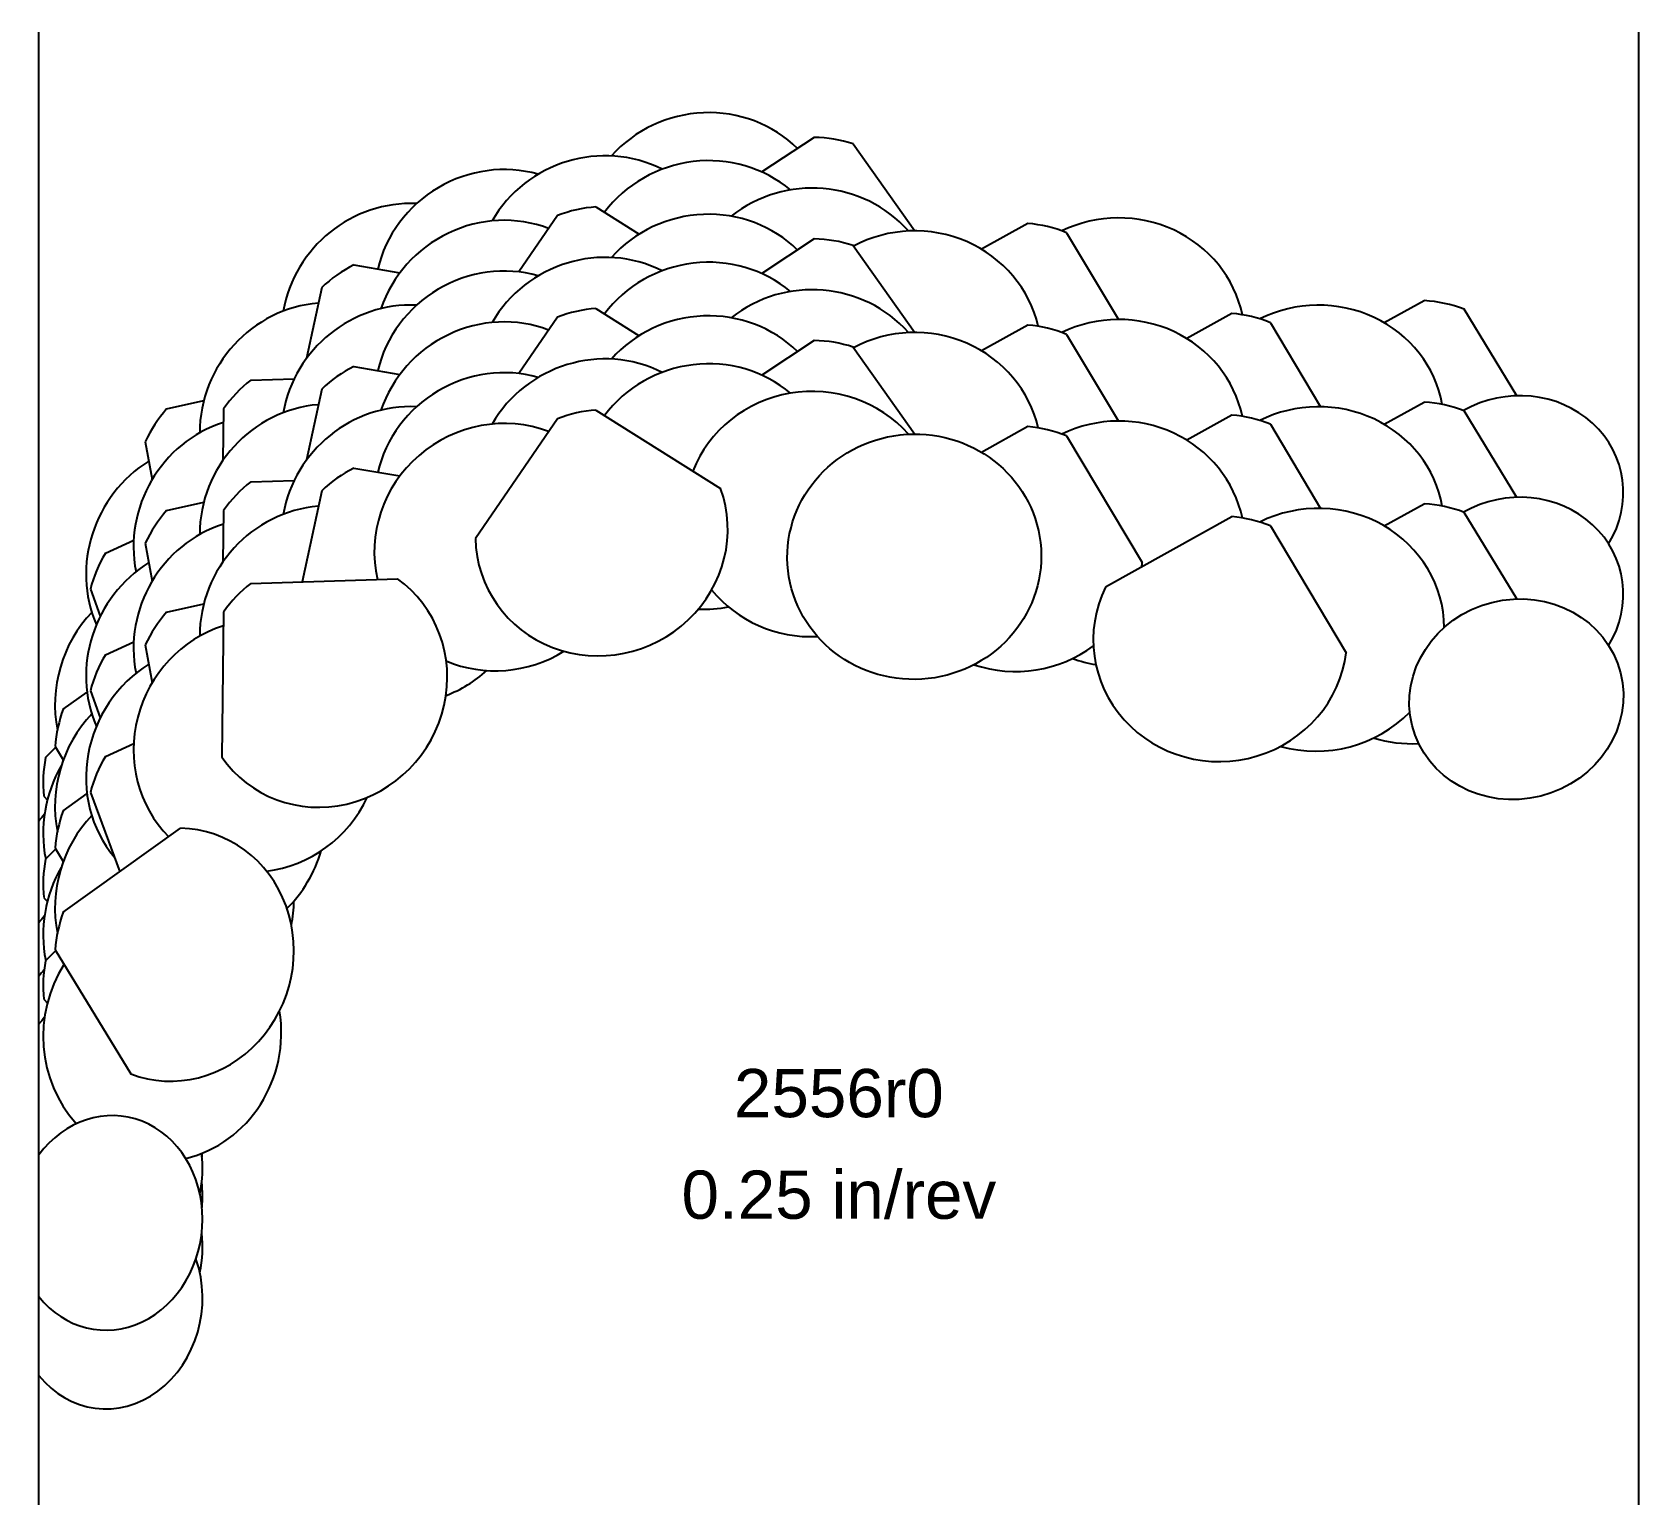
# Model space of a CAD drawing. Header units: inches. Extents: x -3.95 to 0, y -2.55 to 1.07.
import ezdxf
from ezdxf.enums import TextEntityAlignment as Align

# ---------------------------------------------------------------- set-up
doc = ezdxf.new("R2010")
doc.units = ezdxf.units.IN
doc.header["$MEASUREMENT"] = 0
for name, color, linetype, true_color in [('Blade_1', 30, 'Continuous', 0xff7f00), ('Blade_2', 7, 'Continuous', 0xcccc00), ('Blade_3', 7, 'Continuous', 0x00cc00), ('Blade_4', 7, 'Continuous', 0x00cccc), ('Blade_5', 7, 'Continuous', 0x0066cc), ('Blade_6', 190, 'Continuous', 0x7f00ff)]:
    doc.layers.add(name, color=color, linetype=linetype, true_color=true_color)
doc.layers.add('Gage_Line', color=7, linetype='Continuous')
doc.styles.get("Standard").update_dxf_attribs({"font": 'arial.ttf'})

msp = doc.modelspace()

# ---------------------------------------------------------------- linework, layer by layer
at = {"layer": 'Blade_1'}
for p, q in [((-2.5667, 0.641), (-2.4601, 0.574)), ((-2.6612, 0.6196), (-2.7563, 0.4809)), ((-2.6612, 0.3696), (-2.7563, 0.2309)), ((-2.5667, 0.391), (-2.4601, 0.324)), ((-1.0018, 0.3786), (-1.1125, 0.3169)), ((-0.9067, 0.3559), (-0.7831, 0.1491)), ((-3.4158, 0.2144), (-3.3091, 0.2178)), ((-3.4832, 0.144), (-3.4848, 0.0167)), ((-2.6612, 0.1196), (-2.8632, -0.1749)), ((-2.5667, 0.141), (-2.2599, -0.0519)), ((-1.0018, 0.1286), (-1.1125, 0.0669)), ((-0.9067, 0.1059), (-0.7831, -0.1009)), ((-3.4158, -0.0356), (-3.3091, -0.0322)), ((-3.4832, -0.106), (-3.4848, -0.2333)), ((-1.0018, -0.1214), (-1.3125, -0.2946)), ((-0.9067, -0.1441), (-0.7203, -0.4561)), ((-3.4158, -0.2856), (-3.0552, -0.2741)), ((-3.4832, -0.356), (-3.4876, -0.7131)), ((-3.8776, -0.595), (-3.8189, -0.553)), ((-3.8972, -0.687), (-3.8774, -0.7196)), ((-3.8776, -0.845), (-3.8189, -0.803)), ((-3.8776, -1.095), (-3.5888, -0.8883)), ((-3.8972, -0.937), (-3.8774, -0.9696)), ((-3.8972, -1.187), (-3.7116, -1.4926))]:
    msp.add_line(p, q, dxfattribs=at)
for centre, major_axis, ratio, start_param, end_param in [((-2.5526, 0.3389), (0.2848, 0.1285), 0.962798, 7.489254, 7.801028), ((-1.7832, 0.2801), (0.3119, 0.0191), 0.965796, 6.443708, 8.29421), ((-2.5526, 0.0889), (0.2848, 0.1285), 0.962798, 7.489254, 7.801028), ((-1.0304, 0.0778), (0.3108, 0.0329), 0.965538, 7.345145, 7.660612), ((-1.7832, 0.0301), (0.3119, 0.0191), 0.965796, 6.443708, 8.29421), ((-3.2371, -0.0282), (0.1843, 0.2524), 0.961187, 7.560015, 7.873455), ((-0.3016, -0.0707), (0.2565, 0.0647), 0.929195, 5.52185, 8.1398), ((-2.5526, -0.1611), (0.2848, 0.1285), 0.962798, 1.206068, 1.517843), ((-1.0304, -0.1722), (0.3108, 0.0329), 0.965538, 7.345145, 7.660612), ((-3.2371, -0.2782), (0.1843, 0.2524), 0.961187, 7.560015, 7.873455), ((-2.5526, -0.1611), (0.2848, 0.1285), 0.962798, 2.749116, 6.213418), ((-0.3016, -0.3207), (0.2565, 0.0647), 0.929195, 5.52185, 8.1398), ((-1.0304, -0.4222), (0.3108, 0.0329), 0.965538, 1.06196, 1.377426), ((-3.2371, -0.5282), (0.1843, 0.2524), 0.961187, 2.825864, 6.29309), ((-3.2371, -0.5282), (0.1843, 0.2524), 0.961187, 7.560015, 7.873455), ((-1.0304, -0.4222), (0.3108, 0.0329), 0.965538, 2.596052, 6.061457), ((-3.604, -0.6994), (0.0804, 0.302), 0.936405, 1.472902, 1.775358), ((-3.604, -0.9494), (0.0804, 0.302), 0.936405, 7.756087, 8.058544), ((-3.604, -1.1994), (0.0804, 0.302), 0.936405, 3.043933, 6.508587), ((-3.604, -1.1994), (0.0804, 0.302), 0.936405, 7.756087, 8.058544), ((-3.7649, -1.8593), (0.0328, 0.2625), 0.867637, 2.435844, 7.274699)]:
    msp.add_ellipse(centre, major_axis=major_axis, ratio=ratio, start_param=start_param, end_param=end_param, dxfattribs=at)
for centre, major_axis, ratio in [((-1.7832, -0.2199), (0.3119, 0.0191), 0.965796), ((-0.3016, -0.5707), (0.2565, 0.0647), 0.929195)]:
    msp.add_ellipse(centre, major_axis=major_axis, ratio=ratio, dxfattribs=at)
at = {"layer": 'Blade_2'}
for centre, major_axis, ratio, start_param, end_param in [((-2.0356, 0.3852), (0.3121, 0.0167), 0.965826, 6.936321, 8.488117), ((-2.8033, 0.3035), (0.2584, 0.1757), 0.96198, 6.874364, 8.519799), ((-2.0356, 0.1352), (0.3121, 0.0167), 0.965826, 6.936321, 8.488117), ((-2.8033, 0.0535), (0.2584, 0.1757), 0.96198, 6.874364, 8.519799), ((-2.0356, -0.1148), (0.3121, 0.0167), 0.965826, 6.936321, 9.011738), ((-2.8033, -0.1965), (0.2584, 0.1757), 0.96198, 6.874364, 9.072812), ((-3.4017, -0.1854), (0.1402, 0.2793), 0.961075, 7.038308, 8.535814), ((-3.4017, -0.4354), (0.1402, 0.2793), 0.961075, 7.038308, 8.535814), ((-2.0356, -0.1148), (0.3121, 0.0167), 0.965826, 3.753335, 4.706227), ((-3.4017, -0.6854), (0.1402, 0.2793), 0.961075, 7.038308, 9.110066), ((-2.8033, -0.1965), (0.2584, 0.1757), 0.96198, 3.69228, 4.668939), ((-3.6339, -0.8954), (0.0387, 0.3101), 0.936553, 7.428853, 8.191246), ((-3.4017, -0.6854), (0.1402, 0.2793), 0.961075, 3.703498, 4.739828), ((-3.6339, -1.1454), (0.0387, 0.3101), 0.936553, 7.428853, 8.191246), ((-3.6339, -1.3954), (0.0387, 0.3101), 0.936553, 7.384758, 8.751806), ((-3.6339, -1.3954), (0.0387, 0.3101), 0.936553, 3.472062, 5.014222), ((-3.7649, -1.8032), (0.0328, 0.2625), 0.867633, 4.749956, 4.985348), ((-3.7649, -2.0532), (0.0328, 0.2625), 0.867633, 2.436199, 5.231284)]:
    msp.add_ellipse(centre, major_axis=major_axis, ratio=ratio, start_param=start_param, end_param=end_param, dxfattribs=at)
at = {"layer": 'Blade_3'}
for p, q in [((-1.5034, 0.6002), (-1.6176, 0.5367)), ((-1.4086, 0.5773), (-1.2808, 0.3639)), ((-3.1625, 0.498), (-3.0491, 0.4788)), ((-3.2415, 0.4424), (-3.2786, 0.2683)), ((-1.5034, 0.3502), (-1.6176, 0.2867)), ((-1.4086, 0.3273), (-1.2808, 0.1139)), ((-3.1625, 0.248), (-3.0491, 0.2288)), ((-3.2415, 0.1924), (-3.2786, 0.0183)), ((-1.5034, 0.1002), (-1.6176, 0.0367)), ((-1.4086, 0.0773), (-1.222, -0.2345)), ((-3.1625, -0.002), (-3.0491, -0.0212)), ((-3.2415, -0.0576), (-3.2893, -0.2815)), ((-3.7739, -0.2116), (-3.7042, -0.1796)), ((-3.8109, -0.3), (-3.7864, -0.3663)), ((-3.7739, -0.4616), (-3.7042, -0.4296)), ((-3.8109, -0.55), (-3.7864, -0.6163)), ((-3.7739, -0.7116), (-3.7042, -0.6796)), ((-3.8109, -0.8), (-3.7386, -0.9955))]:
    msp.add_line(p, q, dxfattribs=at)
for centre, major_axis, ratio, start_param, end_param in [((-2.2943, 0.4529), (0.3033, 0.0752), 0.9639, 6.895748, 8.555806), ((-1.5323, 0.2995), (0.3117, 0.0222), 0.965751, 7.37869, 7.693133), ((-3.0343, 0.2248), (0.2207, 0.2213), 0.961477, 7.518143, 7.829205), ((-2.2943, 0.2029), (0.3033, 0.0752), 0.9639, 6.895748, 8.555806), ((-0.7914, 0.1003), (0.3103, 0.0374), 0.955654, 6.340666, 8.209208), ((-1.5323, 0.0495), (0.3117, 0.0222), 0.965751, 7.37869, 7.693133), ((-3.0343, -0.0252), (0.2207, 0.2213), 0.961477, 7.518143, 7.829205), ((-2.2943, -0.0471), (0.3033, 0.0752), 0.9639, 6.895748, 8.555806), ((-0.7914, -0.1497), (0.3103, 0.0374), 0.955654, 6.340666, 8.209208), ((-1.5323, -0.2005), (0.3117, 0.0222), 0.965751, 7.37869, 7.693133), ((-3.0343, -0.2752), (0.2207, 0.2213), 0.961477, 7.518143, 7.829205), ((-0.7914, -0.3997), (0.3103, 0.0374), 0.955654, 6.176223, 8.209208), ((-3.5254, -0.3667), (0.1258, 0.2861), 0.936116, 7.71915, 8.027042), ((-1.5323, -0.2005), (0.3117, 0.0222), 0.965751, 6.062049, 6.096958), ((-2.2943, -0.0471), (0.3033, 0.0752), 0.9639, 4.413533, 4.651317), ((-3.5254, -0.6167), (0.1258, 0.2861), 0.936116, 7.71915, 8.027042), ((-1.5323, -0.2005), (0.3117, 0.0222), 0.965751, 4.304649, 5.296872), ((-3.0343, -0.2752), (0.2207, 0.2213), 0.961477, 4.273042, 4.652725), ((-0.7914, -0.3997), (0.3103, 0.0374), 0.955654, 4.303757, 5.413723), ((-3.5254, -0.8667), (0.1258, 0.2861), 0.936116, 7.71915, 8.027042), ((-3.7648, -1.038), (0.0328, 0.2625), 0.867639, 7.18757, 7.274867), ((-3.5254, -0.8667), (0.1258, 0.2861), 0.936116, 4.315901, 4.849908), ((-3.7648, -1.288), (0.0328, 0.2625), 0.867639, 7.18757, 7.274867), ((-3.7648, -1.538), (0.0328, 0.2625), 0.867639, 7.18757, 7.274867)]:
    msp.add_ellipse(centre, major_axis=major_axis, ratio=ratio, start_param=start_param, end_param=end_param, dxfattribs=at)
at = {"layer": 'Blade_4'}
for centre, major_axis, ratio, start_param, end_param in [((-2.5526, 0.4639), (0.2848, 0.1285), 0.962798, 6.944126, 8.496433), ((-2.5526, 0.2139), (0.2848, 0.1285), 0.962798, 6.944126, 8.496433), ((-3.2371, 0.0968), (0.1843, 0.2524), 0.961187, 6.9743, 8.504645), ((-2.5526, -0.0361), (0.2848, 0.1285), 0.962798, 6.944126, 8.496433), ((-3.2371, -0.1532), (0.1843, 0.2524), 0.961187, 6.9743, 8.504645), ((-3.2371, -0.4032), (0.1843, 0.2524), 0.961187, 6.9743, 8.504645), ((-3.604, -0.5744), (0.0804, 0.302), 0.936405, 7.324213, 8.33345), ((-3.604, -0.8244), (0.0804, 0.302), 0.936405, 7.324213, 8.33345), ((-3.604, -1.0744), (0.0804, 0.302), 0.936405, 7.324213, 8.33345), ((-3.604, -1.0744), (0.0804, 0.302), 0.936405, 4.787246, 4.978826), ((-3.7649, -1.7343), (0.0328, 0.2625), 0.867637, 4.616108, 4.995132)]:
    msp.add_ellipse(centre, major_axis=major_axis, ratio=ratio, start_param=start_param, end_param=end_param, dxfattribs=at)
at = {"layer": 'Blade_5'}
for p, q in [((-2.0293, 0.812), (-2.1584, 0.7269)), ((-1.9338, 0.7959), (-1.7816, 0.582)), ((-2.0293, 0.562), (-2.1584, 0.4769)), ((-1.9338, 0.5459), (-1.7816, 0.332)), ((-0.6271, 0.3561), (-0.5281, 0.4103)), ((-0.3006, 0.1761), (-0.4301, 0.3891)), ((-2.0293, 0.312), (-2.1584, 0.2269)), ((-1.9338, 0.2959), (-1.7816, 0.082)), ((-3.6233, 0.1436), (-3.5316, 0.1643)), ((-0.6271, 0.1061), (-0.5281, 0.1603)), ((-0.3006, -0.0739), (-0.4301, 0.1391)), ((-3.6756, 0.063), (-3.6589, -0.0301)), ((-3.6233, -0.1064), (-3.5316, -0.0857)), ((-0.6271, -0.1439), (-0.5281, -0.0897)), ((-0.3006, -0.3239), (-0.4301, -0.1109)), ((-3.6756, -0.187), (-3.6589, -0.2801)), ((-3.6233, -0.3564), (-3.5316, -0.3357)), ((-3.6756, -0.437), (-3.6589, -0.5301)), ((-3.9213, -0.7143), (-3.8962, -0.6888)), ((-3.9252, -0.809), (-3.9167, -0.8187)), ((-3.9213, -0.9643), (-3.8962, -0.9388)), ((-3.9252, -1.059), (-3.9167, -1.0687)), ((-3.9213, -1.2143), (-3.8962, -1.1888)), ((-3.9252, -1.309), (-3.9167, -1.3187))]:
    msp.add_line(p, q, dxfattribs=at)
for centre, major_axis, ratio, start_param, end_param in [((-2.0356, 0.5102), (0.3121, 0.0167), 0.965826, 7.470603, 7.782348), ((-2.8033, 0.4285), (0.2584, 0.1757), 0.96198, 6.96316, 8.612749), ((-1.2814, 0.312), (0.3114, 0.0265), 0.965675, 6.406721, 8.231664), ((-2.0356, 0.2602), (0.3121, 0.0167), 0.965826, 7.470603, 7.782348), ((-2.8033, 0.1785), (0.2584, 0.1757), 0.96198, 6.96316, 8.612749), ((-0.5526, 0.1154), (0.3089, 0.0474), 0.944195, 7.30657, 7.63118), ((-1.2814, 0.062), (0.3114, 0.0265), 0.965675, 6.406721, 8.231664), ((-2.0356, 0.0102), (0.3121, 0.0167), 0.965826, 7.470603, 7.782348), ((-2.8033, -0.0715), (0.2584, 0.1757), 0.96198, 6.96316, 8.612749), ((-0.5526, -0.1346), (0.3089, 0.0474), 0.944195, 7.30657, 7.63118), ((-3.4017, -0.0604), (0.1402, 0.2793), 0.961075, 7.585355, 7.894232), ((-1.2814, -0.188), (0.3114, 0.0265), 0.965675, 6.406721, 8.231664), ((-3.4017, -0.3104), (0.1402, 0.2793), 0.961075, 7.585355, 7.894232), ((-0.5526, -0.3846), (0.3089, 0.0474), 0.944195, 7.30657, 7.63118), ((-3.4017, -0.5604), (0.1402, 0.2793), 0.961075, 7.585355, 7.894232), ((-1.2814, -0.188), (0.3114, 0.0265), 0.965675, 4.263026, 4.453607), ((-0.5526, -0.3846), (0.3089, 0.0474), 0.944195, 4.241818, 4.602738), ((-3.6339, -0.7704), (0.0387, 0.3101), 0.936553, 7.789573, 8.094062), ((-3.6339, -1.0204), (0.0387, 0.3101), 0.936553, 7.789573, 8.094062), ((-3.6339, -1.2704), (0.0387, 0.3101), 0.936553, 7.789573, 8.094062), ((-3.7649, -1.6782), (0.0328, 0.2625), 0.867633, 4.749956, 4.784264), ((-3.7649, -1.9282), (0.0328, 0.2625), 0.867633, 4.616107, 4.985348)]:
    msp.add_ellipse(centre, major_axis=major_axis, ratio=ratio, start_param=start_param, end_param=end_param, dxfattribs=at)
at = {"layer": 'Blade_6'}
for centre, major_axis, ratio, start_param, end_param in [((-2.2944, 0.571), (0.3033, 0.0752), 0.963898, 6.818605, 8.46877), ((-3.0344, 0.3428), (0.2207, 0.2213), 0.961473, 7.000476, 8.482557), ((-2.2944, 0.321), (0.3033, 0.0752), 0.963898, 6.818605, 8.46877), ((-3.0344, 0.0928), (0.2207, 0.2213), 0.961473, 7.000476, 8.482557), ((-2.2944, 0.071), (0.3033, 0.0752), 0.963898, 6.818605, 8.46877), ((-3.0344, -0.1572), (0.2207, 0.2213), 0.961473, 7.000476, 8.482557), ((-3.5255, -0.2487), (0.1258, 0.2861), 0.936111, 7.221087, 8.709467), ((-3.5255, -0.4987), (0.1258, 0.2861), 0.936111, 7.221087, 8.709467), ((-3.5255, -0.7487), (0.1258, 0.2861), 0.936111, 7.221087, 8.990279), ((-3.7649, -1.42), (0.0328, 0.2625), 0.867632, 7.193596, 7.274525)]:
    msp.add_ellipse(centre, major_axis=major_axis, ratio=ratio, start_param=start_param, end_param=end_param, dxfattribs=at)
at = {"layer": 'Gage_Line'}
for p, q in [((-3.9375, -2.5532), (-3.9375, 1.071)), ((0, -2.5532), (0, 1.071))]:
    msp.add_line(p, q, dxfattribs=at)

# ---------------------------------------------------------------- texts
for s, p in [('2556r0', (-1.9688, -1.5399)), ('0.25 in/rev', (-1.9688, -1.7899))]:
    msp.add_text(s, height=0.11875).set_placement(p, align=Align.MIDDLE_CENTER)

doc.saveas('drawing.dxf')
